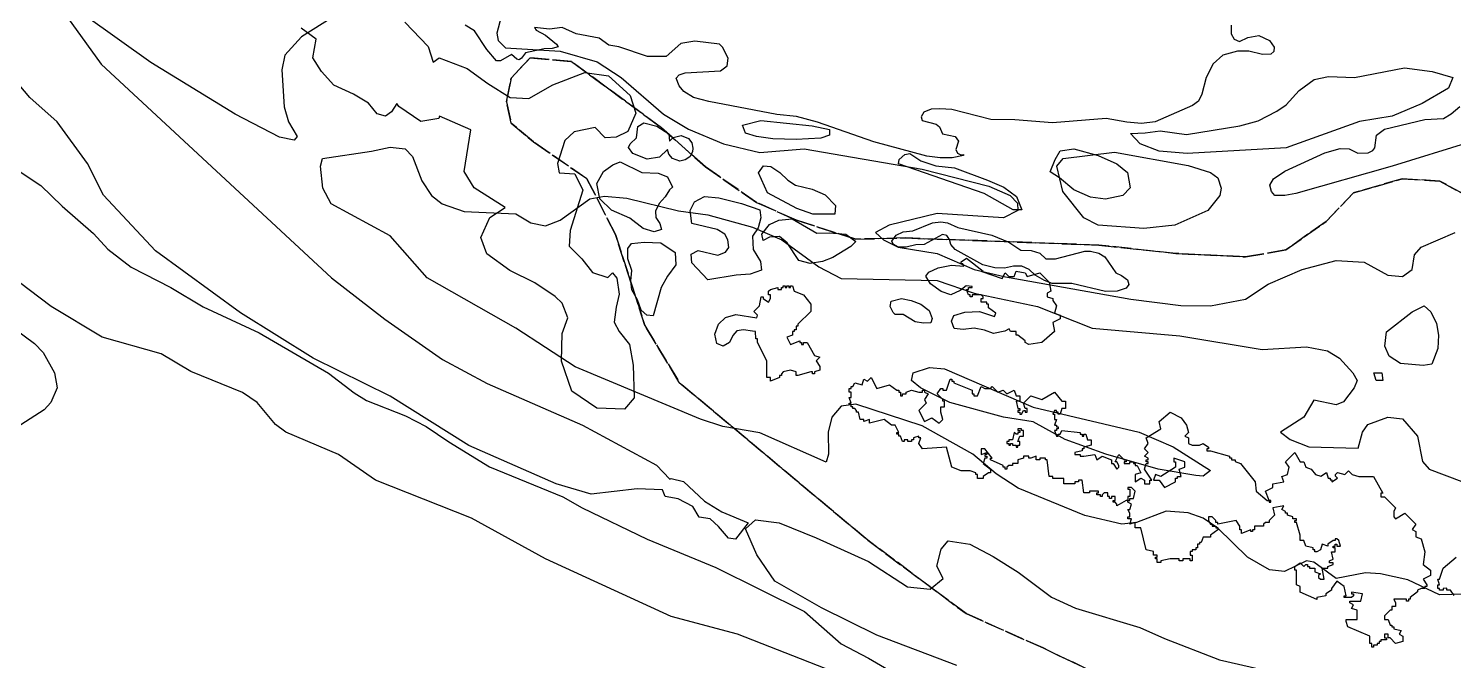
# Model space of a CAD drawing. Header units: metres. Extents: x -400 to 800, y -650 to 500.
# Drawn here: x -6.5 to 187.8, y 243.7 to 329.8 of the extents above; entities that cross this region are included whole.
import ezdxf

# ---------------------------------------------------------------- set-up
doc = ezdxf.new("R2010")
doc.units = ezdxf.units.M
doc.header["$LTSCALE"] = 2
doc.linetypes.add('DASHED', pattern=[1.524, 1.27, -0.254])
for name, color, linetype in [('SITE-FLOOD-LIMIT', 5, 'DASHED'), ('SITE-TREE-CANOPY', 94, 'CONTINUOUS'), ('SITE-WATER-EDGE', 5, 'CONTINUOUS'), ('TOPO-CONTOUR-MINOR', 9, 'CONTINUOUS')]:
    doc.layers.add(name, color=color, linetype=linetype)

msp = doc.modelspace()

# ---------------------------------------------------------------- linework, layer by layer
at = {"layer": 'SITE-FLOOD-LIMIT'}
for points in [[(189.54, 307.08), (185.99, 309.02), (180.82, 309.34), (174.19, 307.4), (170.48, 303.52), (164.98, 299.65), (159.49, 298.68), (149.96, 299.16), (139.46, 300.29), (113.12, 301.26), (106.34, 301.1), (98.26, 303.68), (92.77, 306.11), (85.82, 310.95), (79.84, 316.29), (67.56, 325.33), (61.91, 325.82), (59.32, 323.07), (58.68, 319.84), (59.32, 316.93), (62.39, 314.35), (69.66, 309.34), (73.54, 301.75), (77.58, 289.31), (82.26, 281.55), (107.95, 260.06), (121.36, 250.05), (131.86, 245.36), (146.4, 238.41)], [(146.4, 238.41), (131.86, 245.36), (121.36, 250.05), (107.95, 260.06), (82.26, 281.55), (77.58, 289.31), (73.54, 301.75), (69.66, 309.34), (62.39, 314.35), (59.32, 316.93), (58.68, 319.84), (59.32, 323.07), (61.91, 325.82), (67.56, 325.33), (79.84, 316.29), (85.82, 310.95), (92.77, 306.11), (98.26, 303.68), (106.34, 301.1), (113.12, 301.26), (139.46, 300.29), (149.96, 299.16), (159.49, 298.68), (164.98, 299.65), (170.48, 303.52), (174.19, 307.4), (180.82, 309.34), (185.99, 309.02), (189.54, 307.08)]]:
    msp.add_lwpolyline(points, dxfattribs=at)
at = {"layer": 'SITE-TREE-CANOPY'}
for points in [[(-3.18, 334.16), (3.44, 324.98), (34.82, 295.81), (42.11, 290.19), (49.95, 284.69), (56.05, 281.43), (69.04, 275.73), (79.16, 270.27), (80.98, 268.36), (81.16, 268.46), (82.85, 268.04), (85.71, 265.39), (88.04, 263.91), (91.63, 262.43), (89.94, 260.21), (88.99, 260.32), (87.62, 261.9), (86.45, 262.97), (84.96, 263.18), (84.12, 264.66), (82.11, 265.71), (80.31, 266.03), (79.95, 266.94), (76.52, 267.06), (70.26, 266.32), (65.45, 267.76), (53.54, 272.96), (42.82, 279.71), (32.32, 284.89), (22.44, 291.07), (10.82, 299.52), (3.75, 307.1), (1.55, 311.41), (-2.58, 317.09), (-6.29, 320.43), (-11.73, 326.8)], [(44.82, 330.71), (48.02, 327.35), (48.69, 325.22), (49.53, 325.84), (53.34, 324.36), (56.17, 322.33), (59.21, 320.43), (61.73, 320.3), (65, 322.16), (69.39, 323.84), (72.61, 323.39), (75.57, 320.68), (76.34, 318.26), (75.24, 315.79), (73.64, 315), (72.15, 314.92), (70.8, 316.33), (67.9, 315.73), (66.66, 314.57), (65.66, 311.42), (65.89, 310.14), (68.02, 310.01), (69.1, 307.76), (67.36, 302.27), (67.24, 300.14), (68.98, 298.4), (70.44, 296.55), (72.52, 295.87), (73.14, 296.52), (73.73, 295.8), (74.07, 293.59), (73.63, 291.81), (73.39, 289.8), (74.07, 288.51), (75.46, 286.76), (75.95, 283.94), (76.1, 279.46), (74.77, 277.92), (71, 278.07), (67.59, 280.37), (66.21, 284.45), (66.3, 288.23), (67.08, 290.37), (66.27, 292.36), (65.31, 293.28), (62.54, 295.13), (59.16, 296.81), (56.01, 299.09), (55.19, 301.32), (56.42, 304.05), (58.53, 305.42), (54.28, 308.09), (52.93, 310.35), (53.84, 316), (49.56, 317.87), (49.45, 317.54), (46.99, 317.14), (44, 319.2), (43.73, 319.58), (43.02, 318.47), (42.21, 317.87), (41.05, 318.19), (39.89, 319.63), (37.84, 320.87), (35.16, 322.11), (33.45, 323.96), (32.29, 325.81), (32.75, 328.36), (30.69, 329.89)], [(120.11, 242.95), (109.18, 247.1), (101.67, 250.85), (95.3, 254.48), (92.81, 258.08), (91.28, 261.59), (92.64, 262.83), (95.86, 262.44), (100.92, 260.38), (108.07, 257.15), (113.38, 253.71), (116.48, 253.4), (118.23, 254.84), (117.38, 256.5), (117.97, 258.81), (118.92, 259.96), (121.89, 259.53), (125.08, 257.85), (128.46, 255.71), (133, 252.28), (136.28, 250.8), (145.08, 248.13), (148.44, 246.63), (155.93, 243.74), (161.72, 242.41)], [(187.93, 252.5), (187.43, 253.24), (186.93, 253.24), (186.93, 253.5), (186.43, 253.49), (186.43, 253.24), (185.93, 253.24), (185.93, 253.49), (185.68, 253.49), (185.68, 253.99), (185.93, 253.99), (185.68, 254.74), (185.93, 254.74), (186.43, 256.25), (188.18, 257.75)]]:
    msp.add_lwpolyline(points, dxfattribs=at)
for points in [[(145.81, 315.6), (147.82, 315.85), (151.41, 315.35), (158.69, 316.56), (161.22, 317.22), (163.75, 318.56), (165.02, 319.42), (166.78, 321.36), (168.82, 322.89), (170.77, 323.27), (174.35, 323.15), (181.15, 324.46), (184.93, 323.95), (187.74, 323.14), (187.14, 321.7), (183.55, 319.59), (179.48, 317.88), (175.02, 317.14), (165.02, 313.54), (151.53, 312.76), (147.71, 313.1), (145.12, 314.11), (143.77, 315.51)], [(79.58, 312.26), (77.86, 311.99), (75.92, 312.78), (75.31, 313.62), (75.55, 314.08), (76.4, 314.94), (76.62, 316.47), (77.42, 316.95), (79.19, 316.51), (80.85, 315.46), (80.93, 314.48), (81.43, 314.98), (82.5, 315.25), (83.53, 314.82), (83.97, 314.22), (84.12, 313.5), (84.04, 312.99), (83.69, 312.33), (83.08, 311.9), (82.35, 311.74), (81.31, 312.1), (80.83, 312.67), (80.64, 313.33)], [(90.88, 316.64), (93.38, 317.28), (100.36, 316.56), (102.75, 316.05), (102.75, 315.27), (101.58, 314.89), (98.2, 314.67), (95.03, 314.8), (92.8, 315.11), (91.3, 315.56)], [(133.51, 311.96), (134.19, 313.13), (136.04, 313.41), (139.36, 312.52), (141.92, 311.37), (143.38, 310.19), (143.73, 308.1), (142.75, 307.04), (140.39, 306.55), (138.33, 306.84), (136.08, 307.82), (134.12, 309.47), (132.83, 310.28)], [(80.31, 306.88), (79.51, 305.95), (78.99, 304.91), (79.06, 304.05), (79.6, 303.25), (79.81, 302.42), (78.83, 302.08), (77.34, 302.57), (75.49, 303.96), (73, 305.07), (71.41, 306.58), (71.03, 308.7), (71.94, 310.34), (73.2, 311.24), (74.18, 311.64), (77.16, 310.21), (79.37, 310.09), (80.66, 309.62), (81.34, 308.17), (80.92, 307.84)], [(93.76, 311.09), (94.73, 310.99), (95.98, 310.21), (97.04, 309.13), (98.11, 308.45), (100.4, 307.93), (102.14, 307.14), (103.58, 305.68), (103.48, 304.51), (100.48, 304.49), (98.29, 305.3), (94.28, 307.44), (93.07, 310.13)], [(112.25, 311.98), (113.01, 312.65), (113.7, 312.8), (115.21, 311.8), (117.25, 311.11), (119.79, 310.82), (124.3, 309.16), (126.52, 308.18), (128.26, 306.9), (128.98, 305.09), (127.79, 305.08), (123.83, 307.33), (112.16, 311.38)], [(83.74, 305), (84.35, 306.18), (85.68, 306.92), (87.65, 306.74), (90.74, 305.95), (93.23, 305.08), (93.39, 304), (93.01, 302.64), (92.22, 301.49), (92.31, 299.71), (93.34, 298.04), (93.46, 296.89), (91.92, 296.35), (90, 296.21), (86.17, 295.57), (83.95, 297.86), (83.89, 299.05), (84.84, 299.56), (87.53, 298.9), (88.58, 299.32), (89, 299.95), (88.88, 300.99), (88.47, 301.78), (87.41, 302.41), (83.99, 303.22)], [(93.51, 301.76), (94.58, 303.12), (95.81, 303.68), (97.66, 303.86), (101.03, 301.9), (102.72, 301.95), (104.95, 301.76), (106.33, 300.78), (105.67, 300.12), (103.2, 298.62), (101.77, 298.06), (100.12, 297.78), (98.58, 298.18), (96.98, 300.58), (95.9, 301.45), (94.56, 301.37), (93.69, 300.9)], [(75.67, 295.4), (75.79, 296.85), (75.25, 298.4), (75.23, 299.81), (75.74, 300.5), (77.47, 300.67), (79.72, 300.61), (81.7, 299.29), (81.79, 297.59), (80.63, 296.06), (79.78, 294.51), (78.69, 290.63), (77.85, 290.72), (77.04, 291.43), (76.56, 292.82), (75.77, 294.18)], [(121.38, 294.73), (120.58, 294.11), (119.27, 293.52), (117.99, 293.97), (116.52, 294.99), (115.87, 296.06), (116.27, 296.61), (117.55, 297.2), (119.36, 297.56), (121.06, 297.44), (120.93, 297.75), (120.68, 297.75), (120.68, 297.99), (121.43, 298.49), (123.68, 296.74), (123.5, 296.68), (126.3, 295.72), (126.68, 296.49), (127.18, 296), (127.93, 296), (128.18, 296.74), (129.43, 296.5), (129.68, 296), (131.43, 296.5), (132.68, 295.24), (132.93, 294), (132.43, 293.74), (132.43, 293.24), (133.18, 292.99), (133.18, 292.74), (133.68, 291.99), (133.43, 290.99), (134.18, 290.75), (134.18, 290.25), (133.18, 289.75), (133.43, 288.49), (131.68, 287), (129.93, 286.74), (129.43, 286.99), (129.43, 287.24), (128.43, 287.99), (128.18, 287.99), (128.18, 288.49), (127.43, 288.49), (127.23, 288.88), (126.67, 288.56), (125.11, 288.25), (123.9, 288.69), (122.46, 288.97), (120.95, 288.8), (119.72, 288.94), (119.37, 289.93), (119.69, 290.7), (121.2, 291.15), (123.21, 291.24), (125.22, 290.57), (125.43, 290.99), (124.43, 291.74), (124.43, 292.24), (124.18, 292.24), (124.18, 292.49), (123.43, 292.49), (123.43, 293), (123.68, 293), (123.68, 293.24), (123.43, 293.5), (122.18, 293.5), (122.18, 293.24), (121.93, 293.24), (121.93, 293.5), (121.68, 293.5), (121.43, 294.24), (121.68, 294.24), (121.68, 294.5), (122.18, 294.5), (122.18, 294.65)], [(92.26, 288.54), (91.03, 288.72), (90.09, 288.61), (89.56, 287.97), (89.11, 286.99), (88.24, 286.51), (87.39, 286.87), (87.11, 288.14), (87.6, 289.52), (88.57, 290.41), (89.95, 290.83), (92.81, 290.37), (92.93, 290.74), (92.43, 291.24), (93.18, 292), (93.43, 293.24), (93.68, 293.24), (93.68, 292.99), (94.43, 292.5), (94.68, 292.99), (94.68, 293.49), (94.43, 293.49), (94.43, 293.99), (94.68, 294.24), (95.68, 294.49), (95.68, 294.24), (96.18, 294.24), (96.18, 294.49), (96.43, 294.49), (96.43, 294.74), (96.68, 294.74), (96.68, 294.49), (96.93, 294.49), (96.93, 294.74), (97.18, 294.74), (97.18, 294.49), (97.43, 294.49), (97.43, 294.74), (97.68, 294.74), (97.93, 293.99), (99.18, 293.49), (100.18, 292.24), (100.18, 291.24), (98.43, 289.49), (98.43, 289.24), (98.18, 289.24), (98.18, 288.74), (97.93, 288.74), (97.93, 288.49), (97.68, 288.49), (97.68, 287.99), (96.93, 287.75), (97.43, 286.75), (98.68, 287.25), (98.68, 286.99), (98.93, 286.99), (98.93, 286.75), (99.18, 286.75), (99.18, 286.99), (99.68, 286.99), (100.68, 285.24), (101.43, 284.99), (100.93, 284.49), (101.43, 283.74), (101.43, 283.24), (100.68, 283), (100.68, 282.74), (100.43, 282.74), (100.43, 283), (100.18, 283), (98.43, 282.5), (98.18, 282.5), (98.18, 283), (97.43, 283.24), (96.43, 283), (96.18, 282.74), (96.18, 282.5), (95.93, 282.5), (95.93, 282.24), (94.68, 281.74), (94.68, 282.24), (94.18, 282.24), (94.18, 284.49), (92.93, 286.99), (92.93, 287.49), (92.68, 287.49), (92.64, 288.49)], [(111.41, 291.12), (111.01, 291.9), (111.17, 292.63), (112.55, 292.99), (113.87, 292.74), (115.18, 292.25), (116.35, 291.36), (116.74, 290.27), (116.55, 289.67), (115.56, 289.63), (114.43, 289.84), (112.78, 290.84), (111.71, 290.85)], [(178.71, 288.47), (182.22, 291.2), (183.82, 292.03), (184.74, 291.19), (185.5, 289.6), (185.77, 288), (185.69, 286.18), (184.88, 284.04), (183.71, 283.86), (180.61, 284.17), (179.05, 285.14), (178.47, 286.49)], [(143.18, 265.49), (141.93, 264.74), (141.93, 264.99), (141.68, 265.24), (141.43, 265.24), (141.43, 265.49), (141.68, 265.49), (141.68, 266), (141.18, 266), (141.18, 265.74), (140.93, 265.74), (140.93, 266), (140.68, 266), (140.68, 266.5), (140.18, 266.5), (139.93, 266.24), (139.93, 266), (139.68, 266), (139.68, 266.24), (139.18, 266.24), (139.18, 266.5), (139.43, 266.5), (139.43, 266.74), (138.18, 266.74), (138.18, 266.5), (137.43, 266.5), (137.18, 268.24), (136.68, 268.24), (136.68, 268), (136.18, 268), (136.18, 267.74), (134.68, 267.74), (134.68, 268.49), (133.18, 268.49), (133.18, 268.74), (132.68, 268.74), (132.43, 270.99), (132.18, 270.99), (132.18, 271.25), (131.43, 271.25), (131.43, 270.99), (130.93, 270.99), (130.93, 271.49), (130.18, 271.25), (129.93, 271.25), (129.93, 271.49), (129.18, 271.49), (129.18, 271.25), (128.43, 270.99), (128.43, 270.49), (127.68, 270.49), (127.68, 270.25), (127.18, 270.25), (126.93, 269.99), (126.93, 269.75), (126.68, 269.75), (126.68, 269.99), (126.43, 269.99), (126.43, 270.25), (124.68, 270.99), (124.68, 271.25), (124.93, 271.25), (123.93, 272.49), (123.43, 272.49), (123.43, 271.74), (124.18, 271.99), (124.18, 271.74), (123.93, 271.74), (123.93, 271.49), (124.18, 271.49), (124.18, 271.25), (123.93, 271.25), (123.68, 270.49), (124.68, 269.75), (124.68, 269.25), (124.43, 269.25), (123.68, 268.75), (123.68, 268.49), (122.93, 268.49), (122.93, 268.99), (122.68, 268.99), (122.68, 269.25), (121.93, 269.49), (120.68, 269.49), (119.43, 269.99), (118.68, 272.74), (115.43, 272.49), (114.93, 273.24), (115.18, 274), (114.93, 274), (114.93, 274.24), (114.18, 274), (114.18, 273.74), (113.93, 273.74), (113.93, 273.5), (113.43, 273.5), (113.43, 273.74), (112.93, 273.74), (112.93, 273.5), (112.68, 273.5), (112.43, 274.24), (112.18, 274.24), (112.18, 274.5), (111.93, 274.5), (111.93, 274.74), (112.18, 274.74), (111.68, 275.74), (111.18, 275.74), (110.18, 276.49), (108.18, 275.99), (108.18, 276.49), (107.43, 276.24), (107.43, 276.49), (106.93, 276.49), (106.68, 277.49), (106.43, 277.49), (106.43, 277.75), (106.18, 277.99), (105.93, 277.99), (105.93, 278.25), (105.68, 278.25), (105.68, 278.49), (105.43, 278.49), (105.43, 278.75), (105.68, 278.75), (105.43, 279.49), (105.68, 279.49), (105.68, 280.24), (105.43, 280.24), (105.43, 280.74), (105.68, 280.74), (105.68, 280.99), (105.93, 280.99), (106.18, 281.5), (107.18, 281.24), (107.43, 282), (107.93, 281.74), (108.43, 282.24), (109.18, 280.74), (110.93, 281.24), (111.93, 280.49), (112.18, 280.49), (112.18, 280.24), (112.43, 280.24), (112.43, 279.75), (112.68, 279.75), (112.68, 279.99), (113.18, 279.99), (113.18, 280.25), (113.93, 280.49), (114.93, 280.25), (115.43, 280.25), (115.43, 280.49), (115.68, 280.49), (115.68, 280.25), (116.18, 279.99), (115.68, 279.25), (115.93, 278.75), (114.93, 277.75), (115.68, 276.24), (116.68, 276.74), (117.68, 275.99), (118.18, 276.49), (117.93, 277.49), (117.93, 278.25), (118.43, 278.25), (118.43, 278.99), (118.18, 278.99), (118.18, 279.25), (117.43, 279.99), (117.93, 280.75), (118.18, 280.75), (118.18, 280.49), (118.68, 280.49), (119.18, 281.99), (119.43, 281.99), (119.43, 281.74), (119.68, 281.74), (119.68, 281.49), (122.18, 280.49), (122.18, 279.99), (122.43, 279.99), (122.43, 279.75), (122.93, 279.75), (123.43, 280.99), (123.93, 280.75), (124.68, 280.75), (124.93, 280.99), (125.68, 280.25), (126.43, 280.49), (126.93, 279.99), (127.93, 280.49), (128.18, 279.75), (128.68, 279.75), (128.68, 278.99), (128.18, 278.99), (128.43, 277.99), (128.68, 277.99), (128.68, 277.74), (128.43, 277.74), (128.43, 277.49), (128.68, 277.49), (128.68, 277.24), (128.93, 277.24), (129.18, 277.74), (129.43, 277.74), (129.43, 277.49), (129.68, 277.49), (129.68, 277.99), (129.43, 277.99), (129.18, 278.74), (130.18, 279.75), (131.68, 279.25), (133.43, 280.25), (134.43, 278.99), (134.93, 278.99), (134.93, 277.99), (134.43, 277.99), (134.18, 277.24), (133.93, 277.24), (133.93, 277.5), (133.68, 277.5), (133.68, 277.74), (133.43, 277.74), (133.18, 277.24), (133.43, 277.24), (133.43, 276.5), (133.68, 276.5), (133.43, 275.74), (133.68, 275.74), (133.68, 275.5), (133.93, 275.5), (133.93, 275.24), (133.68, 275.24), (133.68, 275), (133.43, 275), (133.68, 274.24), (133.93, 274.24), (133.93, 274.49), (134.18, 274.49), (134.43, 275), (136.93, 274.74), (136.93, 274.49), (137.18, 274.49), (137.18, 274.24), (137.43, 274.24), (137.43, 274.49), (137.68, 274.49), (137.93, 273.74), (138.43, 273.74), (138.43, 272.99), (137.43, 272.75), (137.43, 272.49), (137.18, 272.49), (137.18, 272.25), (136.18, 271.99), (136.18, 271.75), (136.93, 271.75), (136.93, 271.49), (137.43, 271.49), (138.93, 271.75), (139.18, 270.99), (139.93, 271.49), (141.18, 270.99), (141.18, 270.49), (141.43, 270.49), (141.93, 269.74), (142.18, 269.99), (142.18, 270.24), (141.93, 270.75), (141.68, 270.75), (142.18, 271.75), (142.93, 270.99), (143.18, 270.99), (143.18, 270.75), (142.93, 270.75), (142.93, 270.49), (143.68, 270.49), (143.68, 270.75), (144.18, 270.75), (144.18, 270.49), (144.43, 270.49), (144.43, 270.24), (144.68, 270.24), (145.18, 269.24), (144.43, 268.99), (144.43, 268), (145.18, 268.5), (145.68, 268.24), (145.68, 267.74), (146.43, 267.74), (146.43, 268.24), (146.68, 268.24), (145.68, 269.74), (145.93, 270.49), (146.18, 270.49), (146.18, 270.74), (145.93, 270.74), (145.93, 270.99), (146.18, 270.99), (146.18, 271.25), (145.68, 271.49), (146.18, 271.99), (145.68, 272.49), (146.18, 273.25), (145.93, 273.99), (147.93, 275.24), (147.68, 276.24), (149.18, 277.5), (150.68, 276.74), (151.43, 275.74), (151.68, 274.74), (151.18, 274.25), (151.68, 273.99), (151.68, 273.25), (152.18, 272.99), (153.18, 272.99), (153.68, 273.25), (154.43, 272.75), (154.43, 272.49), (154.18, 272.49), (154.18, 272.25), (154.68, 272.25), (157.3, 271.51), (157.3, 271.27), (157.55, 271.27), (157.55, 271.01), (158.05, 271.01), (158.05, 270.77), (158.8, 270.51), (160.8, 268.02), (160.93, 266.74), (162.43, 265.49), (162.68, 265.49), (162.18, 266.74), (163.18, 267.24), (163.18, 267.74), (164.68, 268), (164.43, 268.74), (165.18, 269), (165.43, 270), (164.93, 270.74), (166.18, 271.99), (166.93, 270.74), (167.43, 270.74), (167.68, 270), (168.43, 269.74), (169.01, 269.03), (169.76, 268.77), (170.51, 269.27), (170.76, 268.53), (171.01, 268.53), (171.01, 268.27), (171.26, 268.27), (171.26, 268.03), (172.01, 268.53), (171.76, 268.77), (171.76, 269.03), (172.01, 269.27), (173.01, 269.03), (173.51, 269.53), (174.01, 269.03), (174.93, 268.74), (176.93, 268.74), (178.18, 266.49), (177.93, 266.49), (177.93, 265.99), (178.43, 265.99), (179.93, 264.49), (179.68, 263.99), (179.68, 263.24), (179.93, 262.99), (181.18, 263.74), (182.68, 262.24), (182.18, 261.5), (182.68, 261.24), (182.68, 260.5), (183.43, 260.24), (183.93, 258.49), (183.68, 256.75), (184.68, 255.99), (184.68, 255.25), (183.68, 254.74), (184.18, 253.99), (184.18, 253.74), (183.93, 253.74), (183.93, 253.49), (183.43, 253.49), (182.93, 253.24), (182.93, 253), (181.93, 252.24), (181.93, 252), (181.68, 252), (181.68, 251.74), (181.43, 251.74), (181.43, 252), (179.68, 252), (179.93, 251.5), (179.93, 251), (179.43, 251), (179.43, 250.5), (179.18, 250.5), (178.43, 249.74), (178.43, 249.24), (178.93, 249.24), (179.18, 248.49), (179.43, 248.49), (179.43, 248.24), (179.68, 248.24), (179.68, 247.99), (180.68, 247.75), (180.43, 247.25), (180.93, 246.99), (180.93, 246.25), (179.93, 245.99), (179.18, 246.75), (178.93, 246.75), (178.93, 247.25), (178.43, 247.25), (178.43, 246.75), (178.68, 246.75), (178.68, 246.49), (177.93, 246.49), (177.93, 246.25), (177.68, 246.25), (177.68, 245.99), (177.43, 245.99), (177.43, 245.75), (176.93, 245.75), (176.93, 245.49), (176.68, 245.49), (176.68, 245.99), (176.43, 245.99), (176.43, 246.99), (173.43, 248.24), (173.18, 248.99), (173.18, 249.24), (174.68, 249.24), (174.68, 250.5), (173.93, 250.74), (174.18, 251.24), (173.68, 251.5), (173.68, 251.74), (175.18, 251.74), (175.43, 252.74), (173.93, 252.99), (173.93, 252.74), (174.18, 252.74), (174.18, 252.49), (173.93, 252.24), (172.93, 252.24), (172.93, 252.49), (173.18, 252.49), (172.93, 253.74), (171.93, 254.49), (171.18, 253.49), (171.18, 253.24), (170.43, 252.74), (170.43, 252.49), (169.18, 252.24), (169.18, 251.99), (166.93, 252.99), (166.93, 253.75), (166.43, 253.99), (166.43, 255.99), (166.18, 255.99), (166.18, 256.49), (166.93, 256.99), (167.43, 256.49), (167.68, 256.74), (167.93, 256.74), (167.93, 256.49), (168.18, 256.49), (168.18, 256.25), (168.93, 256.25), (168.93, 255.75), (169.68, 255.49), (169.43, 255.25), (169.43, 254.99), (169.68, 254.75), (170.18, 254.75), (169.93, 256.25), (170.68, 256.25), (170.68, 256.49), (171.43, 256.75), (171.43, 256.99), (170.93, 256.99), (170.93, 257.24), (171.43, 257.49), (171.18, 258.49), (171.68, 258.49), (171.68, 259), (171.43, 259), (171.43, 259.24), (171.68, 259.24), (171.68, 259.5), (171.93, 259.5), (171.93, 259.24), (172.43, 259.24), (172.18, 260), (171.93, 260.24), (171.68, 260.24), (171.68, 260), (171.43, 260), (170.68, 259.5), (170.68, 259.24), (169.93, 259.5), (169.68, 258.74), (169.18, 258.49), (168.93, 258.49), (168.93, 258.74), (168.68, 258.74), (168.68, 259), (167.68, 259.24), (167.43, 260), (166.93, 260), (166.93, 260.74), (166.43, 262.49), (166.18, 262.49), (166.18, 262.74), (166.43, 262.74), (166.43, 262.99), (165.93, 262.99), (165.93, 263.25), (165.18, 263.49), (165.18, 263.75), (164.93, 263.75), (164.93, 263.99), (164.43, 264.25), (164.68, 264.75), (163.18, 264.49), (163.43, 263.49), (162.68, 262.75), (162.68, 262.49), (162.18, 262.49), (161.93, 262.24), (161.93, 261.99), (160.68, 261.99), (160.68, 261.49), (160.43, 261.49), (160.43, 261.24), (160.18, 261.24), (160.18, 261.49), (158.93, 260.99), (158.93, 261.49), (158.68, 261.49), (158.68, 261.99), (158.18, 262.75), (155.68, 262.25), (155.68, 262.49), (155.43, 262.49), (155.43, 262.75), (154.93, 263.25), (154.43, 263.25), (154.43, 262.75), (154.68, 262.25), (154.93, 262.25), (154.93, 261.99), (155.43, 261.99), (155.43, 261.74), (155.68, 261.74), (155.68, 261.49), (154.68, 260.74), (154.68, 260.49), (153.68, 260.49), (153.43, 259.74), (153.18, 259.74), (153.18, 259.5), (152.93, 259.5), (152.93, 259), (152.68, 259), (152.68, 258.74), (152.18, 258.74), (152.18, 258.5), (151.93, 258.5), (151.93, 258), (152.18, 258), (152.18, 257.24), (151.93, 257.24), (151.93, 257.5), (150.93, 257.5), (150.93, 257.24), (150.43, 257.24), (150.43, 257.5), (149.18, 257.5), (147.93, 257.24), (147.93, 257), (147.43, 257), (147.43, 257.5), (147.18, 257.5), (147.18, 257.74), (147.43, 257.74), (147.43, 258), (146.93, 258), (146.93, 258.5), (145.93, 258.74), (145.18, 261.75), (144.43, 261.75), (144.43, 262.49), (143.68, 262.25), (143.93, 262.99), (143.43, 262.99), (143.43, 263.25), (143.68, 263.25), (143.68, 263.75), (143.43, 264.24), (143.68, 264.24), (143.93, 264.99), (143.43, 265.24), (143.43, 265.49)], [(128.43, 272.74), (128.43, 272.99), (128.68, 272.99), (128.68, 273.49), (128.43, 273.49), (128.68, 274.24), (129.18, 274.24), (129.18, 275), (128.93, 275), (128.93, 275.24), (128.43, 275.24), (128.43, 275), (128.68, 275), (128.68, 274.74), (128.43, 274.74), (128.43, 274.5), (128.18, 274.5), (127.93, 274.74), (127.68, 273.74), (127.18, 273.74), (127.18, 273.49), (126.93, 273.49), (126.93, 273.24), (127.18, 273.24), (127.18, 272.99), (127.43, 272.99), (127.43, 273.24), (127.68, 273.24), (127.68, 272.99), (128.18, 272.99), (128.18, 272.74)], [(151.18, 269.99), (151.18, 270.74), (149.68, 271.25), (149.68, 270.74), (149.93, 270.74), (149.93, 269.99), (147.93, 268.74), (147.18, 269), (146.93, 268.24), (147.68, 268.24), (148.43, 267.24), (149.93, 268), (149.93, 268.5), (150.18, 268.5), (150.18, 268.74), (150.68, 268.74), (150.43, 269.74)], [(143.68, 265.49), (143.68, 265.74), (144.18, 265.74), (144.43, 266.74), (143.93, 267.24), (143.43, 267.24), (143.43, 267), (143.68, 267), (143.68, 266), (143.43, 266), (143.43, 265.49)], [(162.68, 265.25), (162.93, 265.25), (162.93, 265.49), (162.68, 265.49)]]:
    msp.add_lwpolyline(points, close=True, dxfattribs=at)
at = {"layer": 'SITE-WATER-EDGE'}
for points in [[(157.52, 330.26), (157.52, 329.09), (157.94, 328.39), (158.66, 328.06), (159.81, 328.61), (161.28, 328.89), (162.75, 328.19), (163.37, 327.26), (163.32, 326.7), (162.92, 326.32), (161.78, 326.3), (159.93, 326.72), (158.36, 326.75), (156.37, 326.2), (155.05, 325.03), (154.12, 323.14), (153.5, 320.85), (153.08, 319.9), (152.26, 319.33), (147.17, 317.09), (145.28, 316.89), (143.29, 317.04), (140.47, 317.54), (133.14, 316.95), (128, 317.38), (124.74, 317.4), (119.41, 318.8), (117.77, 318.89), (116.6, 318.83), (115.62, 318.43), (115.23, 317.8), (115.4, 317.3), (117.27, 316.8), (117.74, 316.4), (118.14, 315.45), (119.89, 315.09), (120.34, 314.46), (119.98, 313.34), (120.21, 312.82), (120.66, 312.6), (121.03, 312.64), (121.03, 312.5), (119.46, 312.2), (117.82, 312.2), (116, 312.42), (108.79, 314.35), (101.12, 317.07), (98.26, 317.84), (95.56, 318.09), (86.3, 319.86), (84.18, 320.42), (82.86, 321.24), (82.22, 322.03), (81.84, 323.06), (82.24, 323.5), (83.04, 323.76), (87.87, 324.06), (88.77, 324.72), (88.91, 325.79), (88.17, 327.29), (87.76, 327.68), (84.38, 328.11), (82.45, 327.78), (80.45, 325.99), (77.93, 325.99), (74, 327.34), (72.66, 327.57), (71.31, 328.51), (68.2, 329.1), (66.27, 329.98), (64.57, 329.74), (62.49, 329.98), (62.76, 329.62), (64.02, 328.93), (65.52, 327.71), (65.76, 327.32), (64.94, 327.09), (63.83, 327.06), (61.29, 326.49), (60.75, 325.76), (60.42, 325.56), (60.1, 325.65), (59.39, 326.27), (57.88, 325.41), (57.32, 325.43), (56.01, 326.98), (54.31, 329.51), (53.07, 330.27)], [(190.08, 314.32), (179.47, 311.06), (166.34, 307.34), (164.85, 307.06), (163.45, 307.06), (163, 307.58), (162.8, 308.46), (163.3, 309.35), (164.85, 310.38), (170.28, 312.85), (172.4, 313.47), (173.62, 313.41), (174.79, 312.81), (176.21, 312.87), (176.83, 313.21), (177.11, 313.57), (177.35, 315.26), (178.43, 316.1), (183.91, 317.43), (186.46, 317.57), (187.53, 318.19), (188.68, 319.2)], [(-13.36, 314.06), (-4.82, 308.41), (-1.91, 305.59), (2.37, 301.88), (4.31, 299.72), (7.5, 297.27), (12.91, 294.5), (17.32, 291.89), (24.98, 288.32), (34.4, 282.84), (37.91, 280.15), (39.62, 279.1), (44.9, 276.99), (47.76, 275.54), (50.85, 273.45), (56.38, 270.07), (66.38, 265.95), (69.02, 264.45), (77.89, 260.2), (87.25, 256.32), (99.32, 250.34), (104.31, 245.93), (108.07, 243.95), (114.38, 240.31)]]:
    msp.add_lwpolyline(points, dxfattribs=at)
msp.add_lwpolyline([(124.87, 301.63), (127.19, 300.7), (128.84, 299.6), (130.22, 299.57), (131.42, 299.18), (132.25, 298.42), (133.58, 298.42), (137.57, 299.46), (138.35, 299.48), (139.47, 299.21), (140.28, 298.69), (141.8, 296.52), (142.57, 296.16), (143.37, 295.54), (143.56, 294.93), (143.18, 294.41), (141.96, 294.03), (140.39, 293.97), (135.79, 295.07), (133.11, 295.06), (132.05, 295.46), (130.81, 296.21), (129.98, 296.98), (128.95, 297.42), (127.84, 297.41), (126.6, 297.13), (125.31, 297.2), (123.64, 297.59), (119.87, 299.71), (119.27, 300.37), (119.1, 301.06), (118.74, 301.61), (118.17, 301.74), (115.66, 300.39), (114.51, 300.34), (113.21, 300.02), (112.14, 300.03), (111.42, 300.41), (111.22, 300.82), (111.81, 301.66), (112.77, 302.08), (114.12, 302.24), (116.78, 303.31), (117.94, 303.45), (118.81, 303.33), (120.26, 302.7)], close=True, dxfattribs=at)
at = {"layer": 'TOPO-CONTOUR-MINOR'}
for points in [[(36.36, 332.23), (30.76, 328.68), (28.48, 326.19), (28.04, 324.17), (28.36, 319.13), (28.97, 317.12), (30.14, 315.1), (29.75, 314.59), (27.73, 315.03), (21.67, 318.13), (10.2, 325.18), (-7.53, 337.86)], [(57.96, 331.41), (57.39, 329.21), (57.55, 328.2), (58.55, 327.19), (66.02, 326.72), (71.06, 325.26), (74.33, 323.16), (80.12, 318.13), (83.52, 316.11), (88.28, 314.1), (93.23, 312.9), (99.27, 313.43), (115.39, 310.63), (124.46, 308.35), (127.36, 307.04), (128.36, 306.03), (128.41, 305.03), (126.48, 304.02), (117.41, 304.61), (110.89, 303.01), (109.03, 302), (110.09, 301), (112.09, 299.99), (117.41, 299.14), (122.45, 296.97), (126.74, 295.96), (143.83, 292.94), (150.66, 292.05), (154.69, 292.03), (159.47, 292.94), (162.54, 294.95), (167.19, 296.97), (171.82, 298.2), (175.65, 297.97), (178.87, 296.21), (180.89, 295.99), (182.21, 296.97), (182.54, 298.98), (183.42, 299.99), (188.05, 302)], [(190.97, 252.72), (185.93, 252.62), (181.61, 254.65), (177.87, 255.48), (175.85, 255.62), (171.82, 254.82), (168.8, 257.06), (167.79, 257.25), (164.77, 255.78), (162.75, 256.03), (159.73, 257.75), (155.72, 261.7), (153.68, 263.06), (151.67, 263.78), (148.65, 264.03), (144.62, 262.49), (142.6, 262.23), (137.56, 263.43), (128.49, 267.16), (125.47, 269.09), (122.28, 271.78), (115.39, 275.64), (106.33, 278.59), (104.31, 278.32), (103.08, 276.81), (102.56, 274.8), (102.62, 271.78), (102.3, 270.71), (93.23, 274.71), (88.19, 275.57), (85.17, 276.54), (68.04, 283.71), (59.98, 288.95), (47.88, 295.83), (42.85, 301.56), (34.79, 305.91), (33.64, 308.05), (33.35, 311.07), (33.6, 312.08), (40.28, 313.09), (42.85, 313.65), (44.86, 313.43), (45.87, 312.38), (47.16, 309.06), (48.47, 307.04), (49.9, 305.91), (52.92, 304.89), (59.98, 304.55), (61.99, 303.32), (64.01, 302.91), (66.02, 303.71), (70.05, 306.62), (72.07, 306.97), (75.09, 306.67), (82.14, 304.95), (86.17, 304.4), (92.22, 302.73), (96.26, 301), (101.29, 297.32), (104.31, 295.76), (117.41, 295.48), (122.45, 293.75), (131.1, 291.93), (138.57, 288.97), (150.5, 287.9), (161.75, 286.06), (167.79, 286.43), (170.65, 285.88), (172.29, 284.87), (174.1, 282.86), (174.68, 281.85), (174.31, 280.84), (172.83, 278.92), (171.82, 278.49), (168.8, 279.15), (167.42, 276.81), (164.24, 274.8), (165.55, 273.79), (168.12, 272.78), (174.84, 272.61), (175.43, 274.8), (176.15, 275.81), (178.87, 276.83), (180.89, 276.6), (182.91, 274.26), (183.63, 270.77), (184.54, 269.76), (188.95, 268.08)], [(102.17, 242.55), (90.2, 247.26), (81.14, 249.66), (64.01, 257.53), (53.93, 263.06), (40.83, 268.26), (35.79, 271.76), (28.62, 274.8), (27.2, 275.81), (24.71, 278.82), (22.69, 280.2), (15.64, 283.07), (11.61, 285.47), (3.55, 287.75), (-3.4, 291.93), (-13.58, 299.6)], [(-9.55, 289.75), (-5.66, 286.89), (-4.51, 285.66), (-2.94, 282.86), (-2.57, 280.84), (-3.46, 278.83), (-4.34, 277.82), (-7.53, 275.79)]]:
    msp.add_lwpolyline(points, dxfattribs=at)
for points in [[(134.62, 312.08), (141.59, 312.98), (151.67, 311.14), (154.69, 310.18), (155.7, 309.45), (156.13, 308.05), (155.99, 307.04), (154.35, 305.03), (149.83, 303.01), (145.62, 302.57), (139.36, 303.01), (137.44, 304.02), (134.54, 307.62), (133.73, 311.07)], [(114.13, 282.86), (116.4, 283.58), (118.42, 283.41), (130.51, 278.2), (144.97, 274.8), (149.59, 272.78), (154.69, 269.55), (153.68, 268.78), (152.68, 268.88), (147.58, 269.76), (140.43, 271.78), (134.9, 273.79), (130.51, 276.2), (126.48, 276.82), (119.17, 278.83), (115.15, 280.84), (113.91, 281.85)], [(176.95, 282.86), (178.08, 282.86), (178.2, 281.85), (177.31, 281.85)]]:
    msp.add_lwpolyline(points, close=True, dxfattribs=at)

doc.saveas('drawing.dxf')
